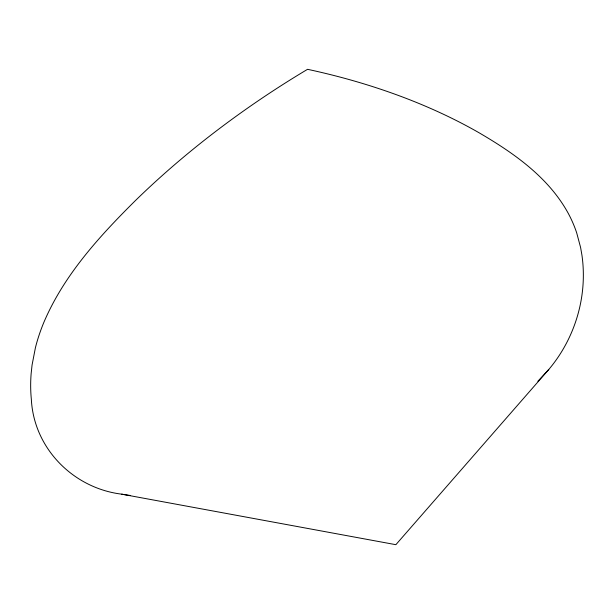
<?xml version="1.0" encoding="UTF-8"?>
<svg xmlns="http://www.w3.org/2000/svg" width="614" height="614" viewBox="0 0 614 614"><rect width="100%" height="100%" fill="white"/><g stroke="black" fill="none" stroke-linecap="round" stroke-linejoin="round"><path stroke-width="0.92" d="M548.762 369.505C570.076 344.3 582.479 311.805 583.3 278.81A343.065 213.733 -17.1 0 0 581.934 255.148L580.598 247.473L576.684 232.836A315.504 196.58 -18 0 0 567.812 212.544C548.01 176.901 513.419 152.809 478.966 132.708A667.902 375.039 -9.9 0 0 403.091 97.204C372.023 85.476 340.018 76.274 307.553 69.313C274.788 88.861 243.167 110.305 212.912 133.56A610.523 332.404 -25 0 0 135.494 200.502C99.391 236.306 64.002 275.003 43.855 322.365A313.201 194.055 -19.9 0 0 35.397 347.8L32.066 365.038L31.13 373.757A338.268 208.553 -20.7 0 0 31.345 399.33C33.839 448.481 73.419 488.291 121.756 494.17L395.869 544.687L548.762 369.505L537.864 381.256M130.391 495.475A144.467 86.82 -14.7 0 1 121.756 494.17"/></g></svg>
